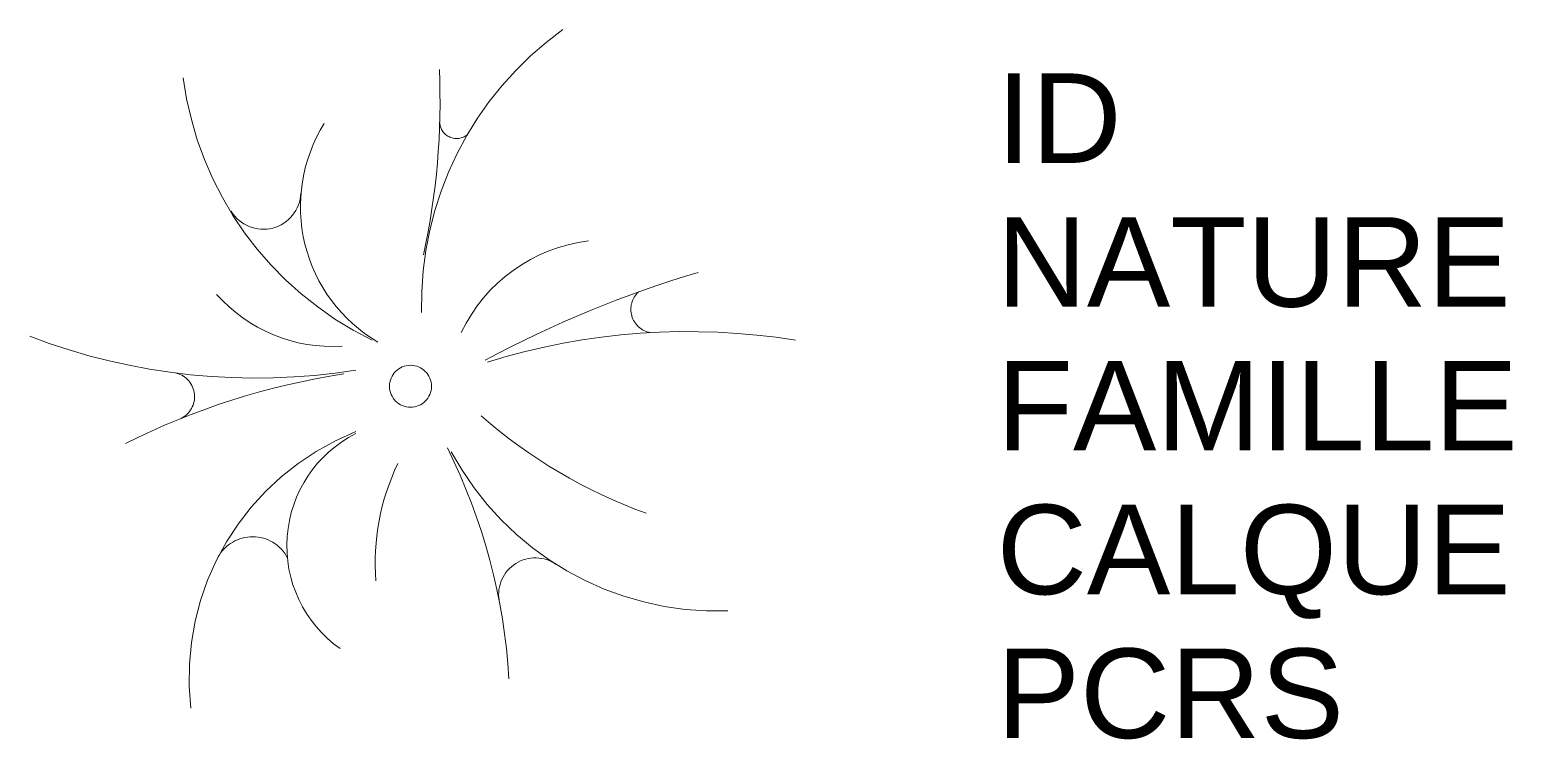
# Model space of a CAD drawing. Header units: metres. Extents: x 3120.53 to 3123.85, y 1719.28 to 1720.87.
import ezdxf

# ---------------------------------------------------------------- set-up
doc = ezdxf.new("R2010")
doc.units = ezdxf.units.M
doc.linetypes.add('Socle_Continu', pattern=[2.5, 2.5, 0])
doc.layers.add('JARDI_SCS', color=82, linetype='Socle_Continu', lineweight=13)
doc.styles.get("Standard").update_dxf_attribs({"font": 'arial.ttf'})

msp = doc.modelspace()

# ---------------------------------------------------------------- linework, layer by layer
at = {"layer": 'JARDI_SCS', "linetype": 'Socle_Continu', "extrusion": (0, 0, -1), "flags": 128}
for points in [[(-3121.41, 1720.2349, 0.247838), (-3121.7255, 1720.8667)], [(-3121.2992, 1720.173, 0.25131), (-3120.8771, 1720.7592)], [(-3121.4496, 1720.7773, 0.064603), (-3121.4143, 1720.3639)], [(-3121.4986, 1720.1902, 0.255827), (-3121.7831, 1720.3948)], [(-3121.2321, 1720.1593, 0.230233), (-3120.9519, 1720.2753)], [(-3121.557, 1720.124, 0.115458), (-3122.2455, 1720.173)], [(-3121.2631, 1720.106, 0.13192), (-3120.5342, 1720.1816)], [(-3120.7482, 1719.9418, 0.079746), (-3121.2364, 1720.0974)], [(-3120.8625, 1720.0993, 0.690122), (-3120.8724, 1719.9981)], [(-3121.4676, 1719.9323, 0.100919), (-3121.6052, 1719.4166)], [(-3120.9552, 1719.6885, 0.592918), (-3121.1099, 1719.6875)], [(-3121.5831, 1719.5916, 0.662456), (-3121.7109, 1719.6718)]]:
    msp.add_lwpolyline(points, format="xyb", dxfattribs=at)
at = {"layer": 'JARDI_SCS', "linetype": 'Socle_Continu', "flags": 128}
for points in [[(3121.1926, 1720.657, 0.422349), (3121.3121, 1720.1687)], [(3121.4504, 1720.6582, 0.596812), (3121.5119, 1720.6315)], [(3120.9846, 1720.461, 0.742335), (3121.1401, 1720.5014)], [(3122.0281, 1720.3243, 0.050999), (3121.5519, 1720.1283)], [(3121.8945, 1720.2806, 0.61769), (3121.9207, 1720.1897)], [(3121.5433, 1720.0037, 0.093629), (3121.912, 1719.7862)], [(3121.2631, 1719.9685, 0.339495), (3120.8943, 1719.3504)], [(3121.2631, 1719.9642, 0.565905), (3121.2278, 1719.4837)], [(3121.4762, 1719.9238, 0.285538), (3122.0943, 1719.5679)], [(3121.3568, 1719.8971, 0.132446), (3121.3078, 1719.6349)]]:
    msp.add_lwpolyline(points, format="xyb", dxfattribs=at)
at = {"layer": 'JARDI_SCS', "linetype": 'Socle_Continu'}
msp.add_circle((3121.3851, 1720.0699), 0.0469, dxfattribs=at)

# ---------------------------------------------------------------- texts
at = {"layer": 'JARDI_SCS', "linetype": 'Socle_Continu', "flags": 9}
for tag, p, s in [('ID', (3122.6948, 1720.569), 'TP_2779'), ('NATURE', (3122.6948, 1720.2477), 'Arbuste'), ('FAMILLE', (3122.6948, 1719.9265), 'Jardin'), ('CALQUE', (3122.6948, 1719.6052), 'JARDI_SCS'), ('PCRS', (3122.6948, 1719.2839), 'Arbre')]:
    msp.add_attdef(tag, p, s, height=0.2, dxfattribs=at)

doc.saveas('drawing.dxf')
